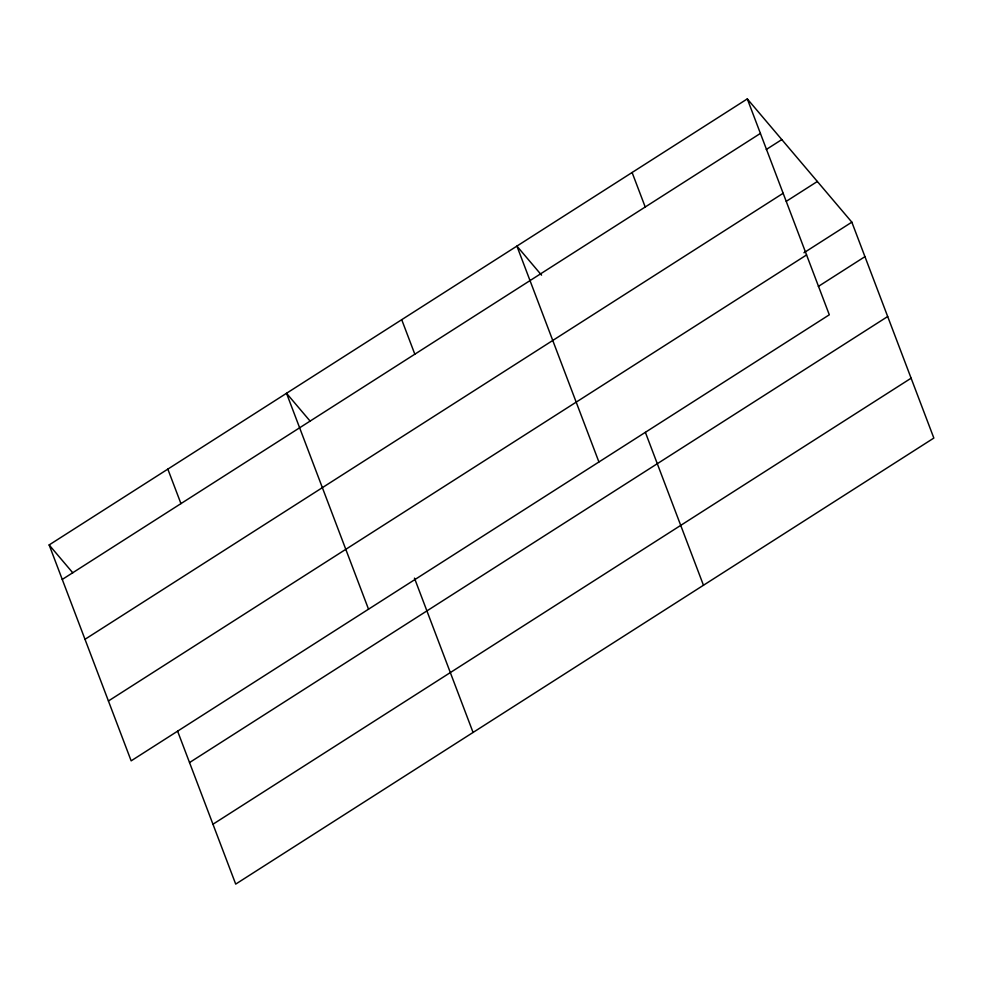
<?xml version="1.0" encoding="UTF-8"?>
<svg xmlns="http://www.w3.org/2000/svg" width="983" height="983" viewBox="0 0 983 983"><rect width="100%" height="100%" fill="white"/><g stroke="black" fill="none" stroke-linecap="round" stroke-linejoin="round"><path stroke-width="1.47" d="M747.301 98.902L829.308 314.793L131.157 760.842L49.15 544.938L747.301 98.902L851.843 222.158L933.85 438.062L235.699 884.098L177.616 731.205M62.261 579.442L760.412 133.405M766.273 149.502L781.804 139.586M84.993 639.306L783.144 193.27M786.277 201.331L817.34 181.486M803.947 252.754L851.843 222.158M108.425 700.977L806.576 254.941M818.347 286.434L864.942 256.661M189.535 762.562L887.686 316.526M212.955 824.233L911.106 378.197M541.547 275.154L516.911 246.094L598.917 461.985M310.173 421.179L286.52 393.286L368.527 609.19M49.15 544.938L72.803 572.831M632.106 172.504L645.217 207.008M645.389 432.36L703.459 585.254M401.715 319.696L414.826 354.199M414.457 578.127L473.069 732.446M167.835 469.112L180.946 503.615"/></g></svg>
